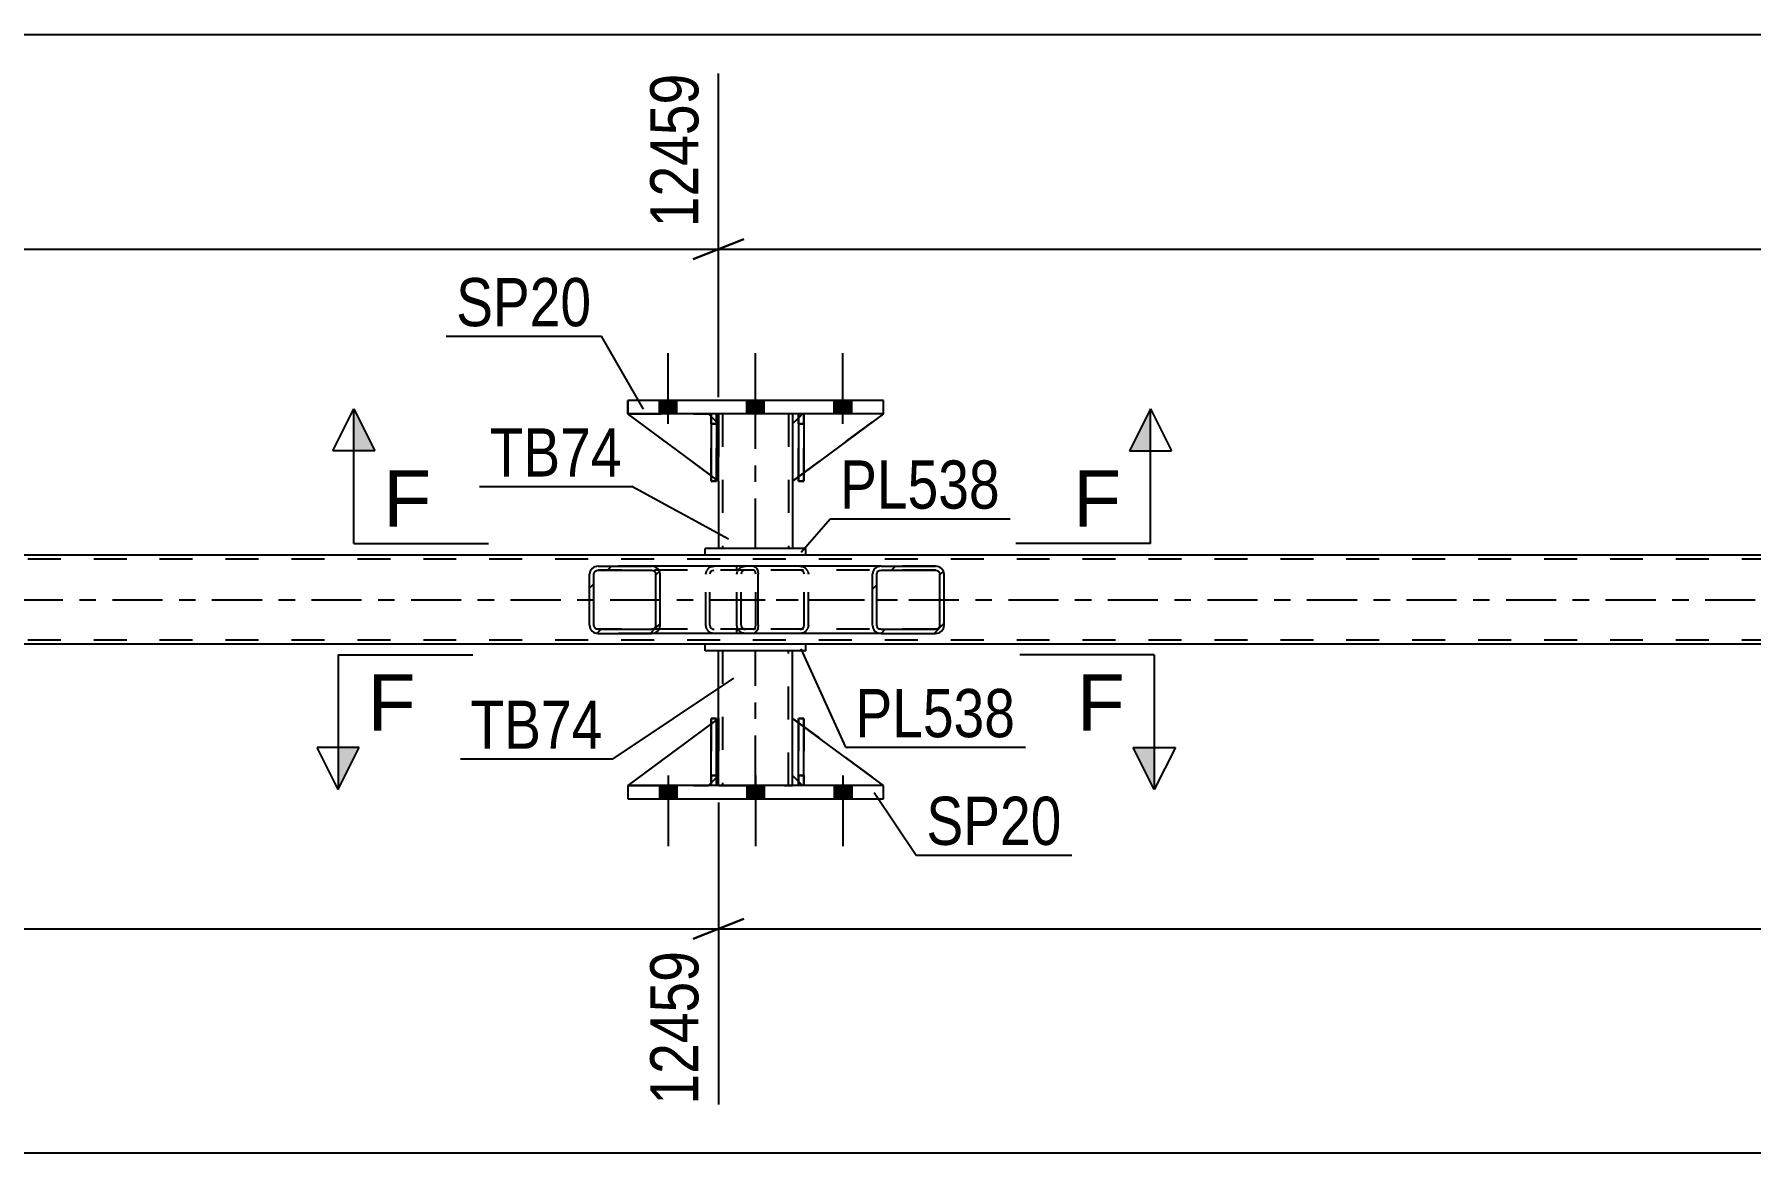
# Model space of a CAD drawing. Header units: millimetres. Extents: x 0 to 841, y 0 to 594.
# Drawn here: x 486.6 to 588.6, y 225.1 to 291.6 of the extents above; entities that cross this region are included whole.
import ezdxf

# ---------------------------------------------------------------- set-up
doc = ezdxf.new("R2010")
doc.units = ezdxf.units.MM
doc.linetypes.add('DXK_LINE_DOT2', pattern=[3.9198, 1.9599, -1.9599])
doc.linetypes.add('DXK_LINE_DOT3', pattern=[5.9187, 2.979, -0.9799, 0.9799, -0.9799])
doc.styles.add('Arial', font='ARIAL.TTF', dxfattribs={"height": 0.2})
doc.styles.add('Arial Narrow', font='ARIALN.TTF', dxfattribs={"height": 0.2})

# ---------------------------------------------------------------- blocks, each defined once
blk = doc.blocks.new('Part-318894736-2850 - 2738')
at = {"color": 2, "linetype": 'Continuous'}
for p, q in [((521.85, 246.94), (521.85, 246.14)), ((537.05, 246.94), (521.85, 246.94)), ((521.85, 246.14), (537.05, 246.14)), ((537.05, 246.14), (537.05, 246.94))]:
    blk.add_line(p, q, dxfattribs=at)
blk = doc.blocks.new('Part-318894736-2865 - 2738')
at = {"color": 2, "linetype": 'Continuous'}
for p, q in [((526.81, 246.94), (526.81, 250.93)), ((526.81, 250.93), (527.13, 250.93)), ((527.13, 246.94), (527.13, 250.93)), ((526.81, 246.93), (526.81, 246.93)), ((526.81, 246.93), (526.81, 246.93)), ((527.13, 246.93), (526.81, 246.93)), ((527.13, 246.93), (527.13, 246.93))]:
    blk.add_line(p, q, dxfattribs=at)
at = {"color": 7, "linetype": 'DXK_LINE_DOT2'}
for p, q in [((526.81, 250.93), (526.81, 247.53)), ((527.13, 247.53), (527.13, 250.93)), ((526.81, 247.53), (526.81, 246.93)), ((526.81, 247.53), (527.13, 247.53)), ((527.13, 246.93), (527.13, 247.53)), ((526.81, 246.93), (526.81, 246.94)), ((527.13, 246.93), (527.13, 246.94)), ((527.13, 246.93), (527.13, 246.93))]:
    blk.add_line(p, q, dxfattribs=at)
blk = doc.blocks.new('Bolt-318894736-2795 - 2738')
at = {"linetype": 'Continuous'}
for points in [[(524.77, 246.94), (523.73, 246.94), (523.73, 246.14), (524.77, 246.14)], [(524.77, 246.94), (523.73, 246.94), (523.73, 246.14), (524.77, 246.14)], [(524.77, 246.94), (523.73, 246.94), (523.73, 246.14), (524.77, 246.14)], [(529.97, 246.94), (528.93, 246.94), (528.93, 246.14), (529.97, 246.14)], [(529.97, 246.94), (528.93, 246.94), (528.93, 246.14), (529.97, 246.14)], [(535.17, 246.94), (534.13, 246.94), (534.13, 246.14), (535.17, 246.14)], [(535.17, 246.94), (534.13, 246.94), (534.13, 246.14), (535.17, 246.14)], [(535.17, 246.94), (534.13, 246.94), (534.13, 246.14), (535.17, 246.14)]]:
    blk.add_hatch(color=1, dxfattribs=at).paths.add_polyline_path(points)
at = {"color": 1, "linetype": 'Continuous'}
for p, q in [((524.25, 247.54), (524.25, 243.34)), ((524.25, 247.54), (524.25, 243.34)), ((524.25, 247.54), (524.25, 243.34)), ((529.45, 247.54), (529.45, 243.34)), ((529.45, 247.54), (529.45, 243.34)), ((534.65, 247.54), (534.65, 243.34)), ((534.65, 247.54), (534.65, 243.34)), ((534.65, 247.54), (534.65, 243.34)), ((523.73, 246.94), (523.73, 246.14)), ((523.73, 246.94), (523.73, 246.14)), ((523.73, 246.94), (523.73, 246.14)), ((524.77, 246.94), (524.77, 246.14)), ((524.77, 246.94), (524.77, 246.14)), ((524.77, 246.94), (524.77, 246.14)), ((528.93, 246.94), (528.93, 246.14)), ((528.93, 246.94), (528.93, 246.14)), ((529.97, 246.94), (529.97, 246.14)), ((529.97, 246.94), (529.97, 246.14)), ((534.13, 246.94), (534.13, 246.14)), ((534.13, 246.94), (534.13, 246.14)), ((534.13, 246.94), (534.13, 246.14)), ((535.17, 246.94), (535.17, 246.14)), ((535.17, 246.94), (535.17, 246.14)), ((535.17, 246.94), (535.17, 246.14))]:
    blk.add_line(p, q, dxfattribs=at)
blk = doc.blocks.new('Bolt-318894736-2796 - 2738')
at = {"linetype": 'Continuous'}
for points in [[(523.73, 269.02), (524.77, 269.02), (524.77, 269.82), (523.73, 269.82)], [(523.73, 269.02), (524.77, 269.02), (524.77, 269.82), (523.73, 269.82)], [(523.73, 269.02), (524.77, 269.02), (524.77, 269.82), (523.73, 269.82)], [(528.93, 269.02), (529.97, 269.02), (529.97, 269.82), (528.93, 269.82)], [(528.93, 269.02), (529.97, 269.02), (529.97, 269.82), (528.93, 269.82)], [(534.13, 269.02), (535.17, 269.02), (535.17, 269.82), (534.13, 269.82)], [(534.13, 269.02), (535.17, 269.02), (535.17, 269.82), (534.13, 269.82)], [(534.13, 269.02), (535.17, 269.02), (535.17, 269.82), (534.13, 269.82)]]:
    blk.add_hatch(color=1, dxfattribs=at).paths.add_polyline_path(points)
at = {"color": 1, "linetype": 'Continuous'}
for p, q in [((524.25, 268.42), (524.25, 272.62)), ((524.25, 268.42), (524.25, 272.62)), ((524.25, 268.42), (524.25, 272.62)), ((529.45, 268.42), (529.45, 272.62)), ((529.45, 268.42), (529.45, 272.62)), ((534.65, 268.42), (534.65, 272.62)), ((534.65, 268.42), (534.65, 272.62)), ((534.65, 268.42), (534.65, 272.62)), ((523.73, 269.02), (523.73, 269.82)), ((523.73, 269.02), (523.73, 269.82)), ((523.73, 269.02), (523.73, 269.82)), ((524.77, 269.02), (524.77, 269.82)), ((524.77, 269.02), (524.77, 269.82)), ((524.77, 269.02), (524.77, 269.82)), ((528.93, 269.02), (528.93, 269.82)), ((528.93, 269.02), (528.93, 269.82)), ((529.97, 269.02), (529.97, 269.82)), ((529.97, 269.02), (529.97, 269.82)), ((534.13, 269.02), (534.13, 269.82)), ((534.13, 269.02), (534.13, 269.82)), ((534.13, 269.02), (534.13, 269.82)), ((535.17, 269.02), (535.17, 269.82)), ((535.17, 269.02), (535.17, 269.82)), ((535.17, 269.02), (535.17, 269.82))]:
    blk.add_line(p, q, dxfattribs=at)
blk = doc.blocks.new('Part-318894736-2891 - 2738')
at = {"color": 7, "linetype": 'DXK_LINE_DOT2'}
for p, q in [((526.81, 268.42), (526.81, 269.02)), ((526.81, 269.02), (526.81, 269.02)), ((526.81, 269.02), (526.81, 265.02)), ((527.13, 269.02), (526.81, 269.02)), ((526.81, 265.02), (526.81, 268.42)), ((526.81, 268.42), (527.13, 268.42)), ((527.13, 268.42), (527.13, 269.02)), ((527.13, 265.02), (527.13, 269.02)), ((527.13, 268.42), (527.13, 265.02)), ((526.81, 265.02), (527.13, 265.02))]:
    blk.add_line(p, q, dxfattribs=at)
blk = doc.blocks.new('Part-318894736-2896 - 2738')
at = {"color": 7, "linetype": 'DXK_LINE_DOT2'}
for p, q in [((527.25, 265.02), (521.85, 269.02)), ((521.85, 269.02), (526.65, 269.02)), ((526.65, 269.02), (527.25, 268.42)), ((527.25, 268.42), (526.65, 269.02)), ((527.25, 268.42), (527.25, 265.02)), ((527.25, 268.42), (527.25, 268.42)), ((527.25, 268.42), (527.25, 265.02))]:
    blk.add_line(p, q, dxfattribs=at)
blk = doc.blocks.new('Part-318894736-2906 - 2738')
at = {"color": 7, "linetype": 'DXK_LINE_DOT2'}
for p, q in [((532.33, 250.93), (532.01, 250.93)), ((532.01, 247.53), (532.01, 250.93)), ((532.01, 246.93), (532.01, 250.93)), ((532.33, 250.93), (532.33, 247.53)), ((532.33, 246.93), (532.33, 250.93)), ((532.33, 247.53), (532.01, 247.53)), ((532.01, 246.93), (532.01, 247.53)), ((532.33, 247.53), (532.33, 246.93)), ((532.33, 246.93), (532.01, 246.93)), ((532.33, 246.93), (532.33, 246.93))]:
    blk.add_line(p, q, dxfattribs=at)
blk = doc.blocks.new('Part-318894736-2845 - 2738')
at = {"color": 2, "linetype": 'Continuous'}
for p, q in [((531.65, 247.53), (531.65, 250.93)), ((532.01, 250.67), (531.65, 250.93)), ((537.05, 246.94), (532.33, 250.43)), ((532.01, 247.18), (531.65, 247.53))]:
    blk.add_line(p, q, dxfattribs=at)
at = {"color": 7, "linetype": 'DXK_LINE_DOT2'}
for p, q in [((532.33, 250.43), (532.01, 250.67)), ((532.25, 246.93), (532.01, 247.18)), ((537.05, 246.93), (532.25, 246.93)), ((537.05, 246.94), (537.05, 246.93)), ((537.05, 246.93), (537.05, 246.94))]:
    blk.add_line(p, q, dxfattribs=at)
blk = doc.blocks.new('Part-318894736-2855 - 2738')
at = {"color": 2, "linetype": 'Continuous'}
for p, q in [((537.05, 269.82), (521.85, 269.82)), ((521.85, 269.02), (521.85, 269.82)), ((537.05, 269.02), (537.05, 269.82)), ((537.05, 269.02), (521.85, 269.02))]:
    blk.add_line(p, q, dxfattribs=at)
at = {"color": 7, "linetype": 'DXK_LINE_DOT2'}
for p, q in [((521.85, 269.82), (521.85, 269.02)), ((537.05, 269.02), (537.05, 269.82))]:
    blk.add_line(p, q, dxfattribs=at)
blk = doc.blocks.new('Part-318894736-2862 - 2738')
at = {"color": 7, "linetype": 'DXK_LINE_DOT2'}
for p, q in [((668.45, 260.38), (94.66, 260.38)), ((532.45, 260.62), (526.45, 260.62)), ((668.45, 255.58), (94.66, 255.58)), ((532.45, 255.34), (526.45, 255.34))]:
    blk.add_line(p, q, dxfattribs=at)
at = {"color": 2, "linetype": 'Continuous'}
for p, q in [((526.45, 260.62), (362.18, 260.62)), ((668.45, 260.62), (532.45, 260.62)), ((526.45, 255.34), (362.18, 255.34)), ((668.45, 255.34), (532.45, 255.34))]:
    blk.add_line(p, q, dxfattribs=at)
at = {"color": 7, "linetype": 'DXK_LINE_DOT3'}
blk.add_line((94.66, 257.98), (668.45, 257.98), dxfattribs=at)
blk = doc.blocks.new('Part-318894736-2863 - 2738')
at = {"color": 7, "linetype": 'DXK_LINE_DOT2'}
for p, q in [((527.13, 250.93), (526.81, 250.93)), ((526.81, 247.53), (526.81, 250.93)), ((526.81, 246.93), (526.81, 250.93)), ((527.13, 250.93), (527.13, 247.41)), ((527.13, 246.93), (527.13, 250.93)), ((527.13, 247.53), (526.81, 247.53)), ((526.81, 246.93), (526.81, 247.53)), ((527.13, 247.41), (527.13, 246.93)), ((527.13, 246.93), (526.81, 246.93)), ((527.13, 246.93), (527.13, 246.93))]:
    blk.add_line(p, q, dxfattribs=at)
blk = doc.blocks.new('Part-318894736-2864 - 2738')
at = {"color": 2, "linetype": 'Continuous'}
for p, q in [((532.01, 246.94), (532.01, 250.93)), ((532.01, 250.93), (532.33, 250.93)), ((532.33, 246.94), (532.33, 250.93)), ((532.01, 246.93), (532.01, 246.93)), ((532.01, 246.93), (532.01, 246.93)), ((532.33, 246.93), (532.01, 246.93)), ((532.33, 246.93), (532.33, 246.93))]:
    blk.add_line(p, q, dxfattribs=at)
at = {"color": 7, "linetype": 'DXK_LINE_DOT2'}
for p, q in [((532.01, 250.93), (532.01, 247.53)), ((532.33, 247.53), (532.33, 250.93)), ((532.01, 247.53), (532.01, 246.93)), ((532.01, 247.53), (532.33, 247.53)), ((532.33, 246.93), (532.33, 247.53)), ((532.01, 246.93), (532.01, 246.94)), ((532.33, 246.93), (532.33, 246.94)), ((532.33, 246.93), (532.33, 246.93))]:
    blk.add_line(p, q, dxfattribs=at)
blk = doc.blocks.new('Part-318894736-2868 - 2738')
at = {"color": 7, "linetype": 'DXK_LINE_DOT2'}
for p, q in [((527.25, 250.93), (521.85, 246.93)), ((527.25, 247.53), (527.25, 250.93)), ((527.25, 250.93), (527.25, 247.53)), ((526.65, 246.93), (527.25, 247.53)), ((527.25, 247.53), (526.65, 246.93)), ((527.25, 247.53), (527.25, 247.53)), ((521.85, 246.93), (526.65, 246.93))]:
    blk.add_line(p, q, dxfattribs=at)
blk = doc.blocks.new('Part-318894736-2871 - 2738')
at = {"color": 2, "linetype": 'Continuous'}
for p, q in [((526.81, 250.6), (521.86, 246.94)), ((527.25, 250.93), (527.13, 250.84)), ((527.25, 247.53), (527.25, 250.93)), ((526.81, 247.09), (526.65, 246.94)), ((527.25, 247.53), (527.13, 247.41)), ((527.25, 247.53), (527.25, 247.53))]:
    blk.add_line(p, q, dxfattribs=at)
at = {"color": 7, "linetype": 'DXK_LINE_DOT2'}
for p, q in [((527.13, 250.84), (526.81, 250.6)), ((527.25, 247.53), (527.25, 250.93)), ((527.25, 247.53), (526.65, 246.93)), ((527.13, 247.41), (526.81, 247.09)), ((521.85, 246.93), (521.86, 246.94)), ((521.86, 246.94), (521.85, 246.93)), ((526.65, 246.93), (521.85, 246.93)), ((526.65, 246.93), (526.65, 246.94))]:
    blk.add_line(p, q, dxfattribs=at)
blk = doc.blocks.new('Part-318894736-2874 - 2738')
at = {"color": 7, "linetype": 'DXK_LINE_DOT2'}
for p, q in [((531.65, 247.53), (531.65, 250.93)), ((531.65, 250.93), (537.05, 246.93)), ((532.25, 246.93), (531.65, 247.53)), ((537.05, 246.93), (532.25, 246.93))]:
    blk.add_line(p, q, dxfattribs=at)
blk = doc.blocks.new('Part-318894736-2879 - 2738')
at = {"color": 2, "linetype": 'Continuous'}
for p, q in [((532.45, 261.02), (526.45, 261.02)), ((526.45, 260.62), (526.45, 261.02)), ((532.45, 260.62), (526.45, 260.62)), ((532.45, 260.62), (532.45, 261.02))]:
    blk.add_line(p, q, dxfattribs=at)
blk = doc.blocks.new('Part-318894736-2884 - 2738')
at = {"color": 2, "linetype": 'Continuous'}
for p, q in [((532.45, 255.34), (526.45, 255.34)), ((526.45, 254.94), (526.45, 255.34)), ((532.45, 254.94), (532.45, 255.34)), ((532.45, 254.94), (526.45, 254.94))]:
    blk.add_line(p, q, dxfattribs=at)
blk = doc.blocks.new('Part-318894736-2889 - 2738')
at = {"color": 2, "linetype": 'Continuous'}
for p, q in [((527.25, 250.93), (527.25, 254.94)), ((531.65, 250.93), (531.65, 254.94)), ((527.25, 246.94), (527.25, 247.53)), ((531.65, 246.94), (531.65, 247.53))]:
    blk.add_line(p, q, dxfattribs=at)
at = {"color": 7, "linetype": 'DXK_LINE_DOT2'}
for p, q in [((531.65, 254.94), (527.25, 254.94)), ((527.49, 254.94), (527.49, 246.94)), ((531.41, 246.94), (531.41, 254.94)), ((527.25, 247.53), (527.25, 250.93)), ((531.65, 247.53), (531.65, 250.93)), ((527.25, 246.94), (531.65, 246.94))]:
    blk.add_line(p, q, dxfattribs=at)
at = {"color": 7, "linetype": 'DXK_LINE_DOT3'}
blk.add_line((529.45, 246.94), (529.45, 254.94), dxfattribs=at)
blk = doc.blocks.new('Part-318894736-2890 - 2738')
at = {"color": 7, "linetype": 'DXK_LINE_DOT2'}
for p, q in [((532.01, 268.42), (532.01, 269.02)), ((532.01, 269.02), (532.01, 269.02)), ((532.01, 269.02), (532.01, 265.02)), ((532.33, 269.02), (532.01, 269.02)), ((532.01, 265.02), (532.01, 268.42)), ((532.01, 268.42), (532.33, 268.42)), ((532.33, 268.42), (532.33, 269.02)), ((532.33, 265.02), (532.33, 269.02)), ((532.33, 268.42), (532.33, 265.02)), ((532.01, 265.02), (532.33, 265.02))]:
    blk.add_line(p, q, dxfattribs=at)
blk = doc.blocks.new('Part-318894736-2892 - 2738')
at = {"color": 2, "linetype": 'Continuous'}
for p, q in [((532.33, 269.02), (532.01, 269.02)), ((532.01, 269.02), (532.01, 265.02)), ((532.33, 269.02), (532.33, 269.02)), ((532.33, 269.02), (532.33, 265.02)), ((532.33, 265.02), (532.01, 265.02))]:
    blk.add_line(p, q, dxfattribs=at)
at = {"color": 7, "linetype": 'DXK_LINE_DOT2'}
for p, q in [((532.01, 268.42), (532.01, 269.02)), ((532.33, 268.42), (532.01, 268.42)), ((532.01, 268.42), (532.01, 265.02)), ((532.33, 268.42), (532.33, 269.02)), ((532.33, 269.02), (532.33, 269.02)), ((532.33, 265.02), (532.33, 268.42))]:
    blk.add_line(p, q, dxfattribs=at)
blk = doc.blocks.new('Part-318894736-2893 - 2738')
at = {"color": 2, "linetype": 'Continuous'}
for p, q in [((527.13, 269.02), (526.81, 269.02)), ((526.81, 269.02), (526.81, 265.02)), ((527.13, 269.02), (527.13, 269.02)), ((527.13, 269.02), (527.13, 265.02)), ((527.13, 265.02), (526.81, 265.02))]:
    blk.add_line(p, q, dxfattribs=at)
at = {"color": 7, "linetype": 'DXK_LINE_DOT2'}
for p, q in [((526.81, 268.42), (526.81, 269.02)), ((527.13, 268.42), (526.81, 268.42)), ((526.81, 268.42), (526.81, 265.02)), ((527.13, 268.42), (527.13, 269.02)), ((527.13, 269.02), (527.13, 269.02)), ((527.13, 265.02), (527.13, 268.42))]:
    blk.add_line(p, q, dxfattribs=at)
blk = doc.blocks.new('Part-318894736-2899 - 2738')
at = {"color": 2, "linetype": 'Continuous'}
for p, q in [((526.81, 265.35), (521.85, 269.02)), ((526.81, 268.86), (526.65, 269.02)), ((527.25, 268.42), (527.13, 268.54)), ((527.25, 268.42), (527.25, 268.42)), ((527.25, 265.02), (527.25, 268.42)), ((527.13, 265.11), (527.25, 265.02)), ((527.25, 265.02), (527.25, 265.02))]:
    blk.add_line(p, q, dxfattribs=at)
at = {"color": 7, "linetype": 'DXK_LINE_DOT2'}
for p, q in [((526.65, 269.02), (521.85, 269.02)), ((526.65, 269.02), (527.25, 268.42)), ((527.13, 268.54), (526.81, 268.86)), ((527.25, 268.42), (527.25, 265.02)), ((527.13, 265.11), (526.81, 265.35))]:
    blk.add_line(p, q, dxfattribs=at)
blk = doc.blocks.new('Part-318894736-2902 - 2738')
at = {"color": 7, "linetype": 'DXK_LINE_DOT2'}
for p, q in [((532.25, 269.02), (531.65, 268.42)), ((531.65, 265.02), (537.05, 269.02)), ((531.65, 268.42), (531.65, 265.02)), ((537.05, 269.02), (532.25, 269.02))]:
    blk.add_line(p, q, dxfattribs=at)
blk = doc.blocks.new('Part-318894736-2905 - 2738')
at = {"color": 2, "linetype": 'Continuous'}
for p, q in [((532.01, 268.77), (531.65, 268.42)), ((531.65, 268.42), (531.65, 265.02)), ((537.05, 269.02), (532.33, 265.51)), ((532.01, 265.28), (531.65, 265.02))]:
    blk.add_line(p, q, dxfattribs=at)
at = {"color": 7, "linetype": 'DXK_LINE_DOT2'}
for p, q in [((532.25, 269.02), (532.01, 268.77)), ((537.05, 269.02), (532.25, 269.02)), ((532.33, 265.51), (532.01, 265.28))]:
    blk.add_line(p, q, dxfattribs=at)
blk = doc.blocks.new('Part-318894736-2970 - 2738')
at = {"linetype": 'Continuous'}
h = blk.add_hatch(dxfattribs=at)
h.set_pattern_fill('', scale=0.7, style=0, pattern_type=0)
h.set_pattern_definition([(45, (540.6184, 259.6793), (-1.57154, 1.57154), [])])
h.paths.add_polyline_path([(540.66, 259.5), (540.62, 259.68), (540.51, 259.84), (540.34, 259.94), (540.15, 259.98), (536.91, 259.98), (536.72, 259.94), (536.55, 259.84), (536.44, 259.68), (536.4, 259.5), (536.4, 256.46), (536.44, 256.27), (536.55, 256.12), (536.72, 256.01), (536.91, 255.98), (540.15, 255.98), (540.34, 256.01), (540.51, 256.12), (540.62, 256.27), (540.66, 256.46)])
h.paths.add_polyline_path([(540.38, 256.36), (540.33, 256.29), (540.24, 256.23), (540.15, 256.22), (536.91, 256.22), (536.81, 256.23), (536.73, 256.29), (536.68, 256.36), (536.66, 256.46), (536.66, 259.5), (536.68, 259.59), (536.73, 259.67), (536.81, 259.72), (536.91, 259.74), (540.15, 259.74), (540.24, 259.72), (540.33, 259.67), (540.38, 259.59), (540.4, 259.5), (540.4, 256.46)])
at = {"color": 7, "linetype": 'DXK_LINE_DOT2'}
for p, q in [((528.34, 259.5), (528.37, 259.68)), ((528.34, 256.46), (528.34, 259.5)), ((528.61, 259.59), (528.59, 259.5)), ((528.59, 256.46), (528.59, 259.5)), ((528.67, 259.67), (528.61, 259.59)), ((528.65, 259.94), (528.85, 259.98)), ((528.75, 259.72), (528.67, 259.67)), ((528.85, 259.74), (528.75, 259.72)), ((529.33, 259.98), (528.85, 259.98)), ((540.15, 259.74), (528.85, 259.74)), ((532.08, 259.98), (532.28, 259.94)), ((532.18, 259.72), (532.08, 259.74)), ((532.26, 259.67), (532.18, 259.72)), ((532.32, 259.59), (532.26, 259.67)), ((532.34, 259.5), (532.32, 259.59)), ((532.34, 256.46), (532.34, 259.5)), ((532.55, 259.68), (532.59, 259.5)), ((532.59, 256.46), (532.59, 259.5)), ((540.15, 259.98), (536.91, 259.98)), ((528.37, 256.27), (528.34, 256.46)), ((528.59, 256.46), (528.61, 256.36)), ((528.61, 256.36), (528.67, 256.29)), ((528.67, 256.29), (528.75, 256.23)), ((528.75, 256.23), (528.85, 256.22)), ((540.15, 256.22), (528.85, 256.22)), ((532.08, 256.22), (532.18, 256.23)), ((532.18, 256.23), (532.26, 256.29)), ((532.26, 256.29), (532.32, 256.36)), ((532.32, 256.36), (532.34, 256.46)), ((532.59, 256.46), (532.55, 256.27)), ((528.85, 255.98), (528.65, 256.01)), ((529.33, 255.98), (528.85, 255.98)), ((532.28, 256.01), (532.08, 255.98)), ((536.91, 255.98), (540.15, 255.98))]:
    blk.add_line(p, q, dxfattribs=at)
at = {"color": 2, "linetype": 'Continuous'}
for p, q in [((536.91, 259.98), (529.33, 259.98)), ((536.44, 259.68), (536.4, 259.5)), ((536.4, 256.46), (536.4, 259.5)), ((536.66, 259.5), (536.68, 259.59)), ((536.66, 256.46), (536.66, 259.5)), ((536.68, 259.59), (536.73, 259.67)), ((536.91, 259.98), (536.72, 259.94)), ((536.73, 259.67), (536.81, 259.72)), ((536.81, 259.72), (536.91, 259.74)), ((536.91, 259.98), (540.15, 259.98)), ((536.91, 259.74), (540.15, 259.74)), ((540.34, 259.94), (540.15, 259.98)), ((540.15, 259.74), (540.24, 259.72)), ((540.24, 259.72), (540.33, 259.67)), ((540.33, 259.67), (540.38, 259.59)), ((540.38, 259.59), (540.4, 259.5)), ((540.4, 256.46), (540.4, 259.5)), ((540.66, 259.5), (540.62, 259.68)), ((540.66, 256.46), (540.66, 259.5)), ((536.4, 256.46), (536.44, 256.27)), ((536.68, 256.36), (536.66, 256.46)), ((536.73, 256.29), (536.68, 256.36)), ((536.81, 256.23), (536.73, 256.29)), ((536.91, 256.22), (536.81, 256.23)), ((536.91, 256.22), (540.15, 256.22)), ((540.24, 256.23), (540.15, 256.22)), ((540.33, 256.29), (540.24, 256.23)), ((540.38, 256.36), (540.33, 256.29)), ((540.4, 256.46), (540.38, 256.36)), ((540.62, 256.27), (540.66, 256.46)), ((536.91, 255.98), (529.33, 255.98)), ((536.72, 256.01), (536.91, 255.98)), ((536.91, 255.98), (540.15, 255.98)), ((540.15, 255.98), (540.34, 256.01))]:
    blk.add_line(p, q, dxfattribs=at)
at = {"color": 7, "linetype": 'DXK_LINE_DOT3'}
blk.add_line((527.04, 257.98), (538.53, 257.98), dxfattribs=at)
at = {"color": 7, "linetype": 'DXK_LINE_DOT2'}
for centre, start, end in [((528.83, 259.47), 110.7583, 155.68), ((532.1, 259.47), 24.32, 69.2417), ((528.83, 256.48), 204.32, 249.2417), ((532.1, 256.48), 290.7583, 335.68)]:
    blk.add_arc(centre, 0.496, start, end, dxfattribs=at)
at = {"color": 2, "linetype": 'Continuous'}
for centre, start, end in [((536.89, 259.47), 110.7583, 155.68), ((540.17, 259.47), 24.32, 69.2417), ((536.89, 256.48), 204.32, 249.2417), ((540.17, 256.48), 290.7583, 335.68)]:
    blk.add_arc(centre, 0.496, start, end, dxfattribs=at)
blk = doc.blocks.new('Part-318894736-2971 - 2738')
at = {"linetype": 'Continuous'}
h = blk.add_hatch(dxfattribs=at)
h.set_pattern_fill('', scale=0.7, style=0, pattern_type=0)
h.set_pattern_definition([(45, (523.7348, 259.6793), (-1.57154, 1.57154), [])])
h.paths.add_polyline_path([(523.77, 259.5), (523.73, 259.68), (523.63, 259.84), (523.46, 259.94), (523.27, 259.98), (520.09, 259.98), (519.89, 259.94), (519.73, 259.84), (519.62, 259.68), (519.58, 259.5), (519.58, 256.46), (519.62, 256.27), (519.73, 256.12), (519.89, 256.01), (520.09, 255.98), (523.27, 255.98), (523.46, 256.01), (523.63, 256.12), (523.73, 256.27), (523.77, 256.46)])
h.paths.add_polyline_path([(523.5, 256.36), (523.45, 256.29), (523.37, 256.23), (523.27, 256.22), (520.09, 256.22), (519.99, 256.23), (519.91, 256.29), (519.85, 256.36), (519.83, 256.46), (519.83, 259.5), (519.85, 259.59), (519.91, 259.67), (519.99, 259.72), (520.09, 259.74), (523.27, 259.74), (523.37, 259.72), (523.45, 259.67), (523.5, 259.59), (523.52, 259.5), (523.52, 256.46)])
at = {"color": 2, "linetype": 'Continuous'}
for p, q in [((519.62, 259.68), (519.58, 259.5)), ((519.58, 256.46), (519.58, 259.5)), ((519.83, 259.5), (519.85, 259.59)), ((519.83, 256.46), (519.83, 259.5)), ((519.85, 259.59), (519.91, 259.67)), ((520.09, 259.98), (519.89, 259.94)), ((519.91, 259.67), (519.99, 259.72)), ((519.99, 259.72), (520.09, 259.74)), ((520.09, 259.98), (523.27, 259.98)), ((520.09, 259.74), (523.27, 259.74)), ((529.33, 259.98), (523.27, 259.98)), ((523.46, 259.94), (523.27, 259.98)), ((523.27, 259.74), (523.37, 259.72)), ((523.37, 259.72), (523.45, 259.67)), ((523.45, 259.67), (523.5, 259.59)), ((523.5, 259.59), (523.52, 259.5)), ((523.52, 256.46), (523.52, 259.5)), ((523.77, 259.5), (523.73, 259.68)), ((523.77, 256.46), (523.77, 259.5)), ((529.33, 259.98), (529.43, 259.94)), ((529.43, 259.94), (529.52, 259.84)), ((529.52, 259.84), (529.58, 259.68)), ((529.58, 259.68), (529.6, 259.5)), ((529.6, 256.46), (529.6, 259.5)), ((519.58, 256.46), (519.62, 256.27)), ((519.85, 256.36), (519.83, 256.46)), ((519.91, 256.29), (519.85, 256.36)), ((519.99, 256.23), (519.91, 256.29)), ((520.09, 256.22), (519.99, 256.23)), ((520.09, 256.22), (523.27, 256.22)), ((523.37, 256.23), (523.27, 256.22)), ((523.45, 256.29), (523.37, 256.23)), ((523.5, 256.36), (523.45, 256.29)), ((523.52, 256.46), (523.5, 256.36)), ((523.73, 256.27), (523.77, 256.46)), ((529.58, 256.27), (529.52, 256.12)), ((529.6, 256.46), (529.58, 256.27)), ((519.89, 256.01), (520.09, 255.98)), ((520.09, 255.98), (523.27, 255.98)), ((523.27, 255.98), (523.46, 256.01)), ((529.33, 255.98), (523.27, 255.98)), ((529.43, 256.01), (529.33, 255.98)), ((529.52, 256.12), (529.43, 256.01))]:
    blk.add_line(p, q, dxfattribs=at)
at = {"color": 7, "linetype": 'DXK_LINE_DOT2'}
for p, q in [((523.27, 259.98), (520.09, 259.98)), ((529.33, 259.74), (520.09, 259.74)), ((526.49, 259.5), (526.53, 259.68)), ((526.49, 256.46), (526.49, 259.5)), ((526.76, 259.59), (526.74, 259.5)), ((526.74, 256.46), (526.74, 259.5)), ((526.82, 259.67), (526.76, 259.59)), ((526.8, 259.94), (526.99, 259.98)), ((526.82, 259.67), (526.84, 259.68)), ((526.84, 259.68), (526.9, 259.72)), ((526.9, 259.72), (526.99, 259.74)), ((528.34, 259.74), (528.34, 259.98)), ((529.38, 259.72), (529.33, 259.74)), ((529.42, 259.67), (529.38, 259.72)), ((529.45, 259.59), (529.42, 259.67)), ((529.46, 259.5), (529.45, 259.59)), ((529.46, 256.46), (529.46, 259.5)), ((529.33, 256.22), (520.09, 256.22)), ((526.53, 256.27), (526.49, 256.46)), ((526.74, 256.46), (526.76, 256.36)), ((526.76, 256.36), (526.82, 256.29)), ((526.82, 256.29), (526.84, 256.27)), ((526.84, 256.27), (526.9, 256.23)), ((526.9, 256.23), (526.99, 256.22)), ((528.34, 255.98), (528.34, 256.22)), ((529.33, 256.22), (529.38, 256.23)), ((529.38, 256.23), (529.42, 256.29)), ((529.42, 256.29), (529.45, 256.36)), ((529.45, 256.36), (529.46, 256.46)), ((523.27, 255.98), (520.09, 255.98)), ((526.99, 255.98), (526.8, 256.01))]:
    blk.add_line(p, q, dxfattribs=at)
at = {"color": 2, "linetype": 'Continuous'}
for centre, start, end in [((520.07, 259.48), 111.1941, 156.1506), ((523.28, 259.48), 23.8494, 68.8059), ((520.07, 256.47), 203.8494, 248.8059), ((523.28, 256.47), 291.1941, 336.1506)]:
    blk.add_arc(centre, 0.492, start, end, dxfattribs=at)
at = {"color": 7, "linetype": 'DXK_LINE_DOT2'}
for centre, start, end in [((526.98, 259.48), 111.1941, 156.1506), ((526.98, 256.47), 203.8494, 248.8059)]:
    blk.add_arc(centre, 0.492, start, end, dxfattribs=at)
blk = doc.blocks.new('Part-318894736-2991 - 2738')
at = {"color": 2, "linetype": 'Continuous'}
for p, q in [((527.25, 269.02), (527.25, 268.42)), ((531.65, 269.02), (531.65, 268.42)), ((527.25, 265.02), (527.25, 261.02)), ((531.65, 265.02), (531.65, 261.02))]:
    blk.add_line(p, q, dxfattribs=at)
at = {"color": 7, "linetype": 'DXK_LINE_DOT2'}
for p, q in [((531.65, 269.02), (527.25, 269.02)), ((527.25, 268.42), (527.25, 265.02)), ((527.49, 269.02), (527.49, 261.02)), ((531.41, 269.02), (531.41, 261.02)), ((531.65, 268.42), (531.65, 265.02)), ((531.65, 261.02), (527.25, 261.02))]:
    blk.add_line(p, q, dxfattribs=at)
at = {"color": 7, "linetype": 'DXK_LINE_DOT3'}
blk.add_line((529.45, 261.02), (529.45, 269.02), dxfattribs=at)
blk = doc.blocks.new('StraightDimension-318894736-3127 - 2738')
at = {"color": 7, "linetype": 'Continuous'}
for p, q in [((677.07, 254.34), (677.07, 227.98)), ((527.25, 245.93), (527.25, 227.98)), ((528.75, 239.02), (525.75, 237.82)), ((675.57, 237.82), (678.57, 239.02)), ((527.25, 238.42), (677.07, 238.42))]:
    blk.add_line(p, q, dxfattribs=at)
at = {"color": 0}
blk.add_wipeout([(606.42, 239.17), (606.42, 243.37), (597.9, 243.37), (597.9, 239.17)], dxfattribs=at)
at = {"color": 3, "style": 'Arial Narrow'}
blk.add_text('3899', height=2.863, dxfattribs=at).set_placement((598.5, 239.77))
at = {"color": 0, "linetype": 'Continuous'}
blk.add_wipeout([(676.47, 237.72), (672.27, 237.72), (672.27, 227.38), (676.47, 227.38)], dxfattribs=at)
at = {"color": 3, "linetype": 'Continuous', "style": 'Arial Narrow'}
blk.add_text('16358', height=2.863, rotation=90.0002, dxfattribs=at).set_placement((675.87, 227.98))
blk = doc.blocks.new('StraightDimension-318894736-3101 - 2738')
at = {"color": 7, "linetype": 'Continuous'}
blk.add_line((86.04, 291.57), (677.07, 291.57), dxfattribs=at)
blk = doc.blocks.new('StraightDimension-318894736-3030 - 2738')
at = {"color": 7, "linetype": 'Continuous'}
blk.add_line((85.4, 225.12), (677.71, 225.12), dxfattribs=at)
blk = doc.blocks.new('StraightDimension-318894736-3047 - 2738')
at = {"color": 7, "linetype": 'Continuous'}
for p, q in [((527.25, 270.02), (527.25, 289.25)), ((356.98, 270.02), (356.98, 287.42)), ((358.48, 279.41), (355.48, 278.21)), ((356.98, 278.81), (527.25, 278.81)), ((525.75, 278.21), (528.75, 279.41))]:
    blk.add_line(p, q, dxfattribs=at)
at = {"color": 0}
blk.add_wipeout([(446.37, 279.56), (446.37, 283.76), (437.86, 283.76), (437.86, 279.56)], dxfattribs=at)
at = {"color": 3, "style": 'Arial Narrow'}
blk.add_text('4257', height=2.863, dxfattribs=at).set_placement((438.46, 280.16))
at = {"color": 0, "linetype": 'Continuous'}
blk.add_wipeout([(526.65, 289.85), (522.45, 289.85), (522.45, 279.51), (526.65, 279.51)], dxfattribs=at)
at = {"color": 3, "linetype": 'Continuous', "style": 'Arial Narrow'}
blk.add_text('12459', height=2.863, rotation=90.0002, dxfattribs=at).set_placement((526.05, 280.11))
blk = doc.blocks.new('StraightDimension-318894736-3053 - 2738')
at = {"color": 7, "linetype": 'Continuous'}
for p, q in [((527.25, 270.02), (527.25, 289.25)), ((677.07, 261.62), (677.07, 289.25)), ((528.75, 279.41), (525.75, 278.21)), ((527.25, 278.81), (677.07, 278.81)), ((675.57, 278.21), (678.57, 279.41))]:
    blk.add_line(p, q, dxfattribs=at)
at = {"color": 0}
blk.add_wipeout([(606.42, 279.56), (606.42, 283.76), (597.9, 283.76), (597.9, 279.56)], dxfattribs=at)
at = {"color": 3, "style": 'Arial Narrow'}
blk.add_text('3899', height=2.863, dxfattribs=at).set_placement((598.5, 280.16))
at = {"color": 0, "linetype": 'Continuous'}
blk.add_wipeout([(676.47, 289.85), (672.27, 289.85), (672.27, 279.51), (676.47, 279.51)], dxfattribs=at)
at = {"color": 3, "linetype": 'Continuous', "style": 'Arial Narrow'}
blk.add_text('16358', height=2.863, rotation=90.0002, dxfattribs=at).set_placement((675.87, 280.11))
blk = doc.blocks.new('StraightDimension-318894736-3132 - 2738')
at = {"color": 7, "linetype": 'Continuous'}
for p, q in [((356.98, 245.93), (356.98, 229.81)), ((527.25, 245.93), (527.25, 227.98)), ((358.48, 239.02), (355.48, 237.82)), ((525.75, 237.82), (528.75, 239.02)), ((356.98, 238.42), (527.25, 238.42))]:
    blk.add_line(p, q, dxfattribs=at)
at = {"color": 0}
blk.add_wipeout([(446.37, 239.17), (446.37, 243.37), (437.86, 243.37), (437.86, 239.17)], dxfattribs=at)
at = {"color": 3, "style": 'Arial Narrow'}
blk.add_text('4257', height=2.863, dxfattribs=at).set_placement((438.46, 239.77))
at = {"color": 0, "linetype": 'Continuous'}
blk.add_wipeout([(526.65, 237.72), (522.45, 237.72), (522.45, 227.38), (526.65, 227.38)], dxfattribs=at)
at = {"color": 3, "linetype": 'Continuous', "style": 'Arial Narrow'}
blk.add_text('12459', height=2.863, rotation=90.0002, dxfattribs=at).set_placement((526.05, 227.98))
blk = doc.blocks.new('Mark-318894736-2885 - 2738')
at = {"color": 30, "linetype": 'Continuous'}
for p in [(528.14, 253.32), (511.9, 248.52)]:
    blk.add_line(p, (520.96, 248.52), dxfattribs=at)
at = {"color": 0}
blk.add_wipeout([(520.36, 249.12), (520.36, 252.12), (512.5, 252.12), (512.5, 249.12)], dxfattribs=at)
blk.add_wipeout([(520.36, 249.12), (520.36, 252.12), (512.5, 252.12), (512.5, 249.12)], dxfattribs=at)
at = {"color": 3, "style": 'Arial Narrow'}
blk.add_text('TB74', height=2.863, dxfattribs=at).set_placement((512.5, 249.12))
blk = doc.blocks.new('Mark-318894736-2875 - 2738')
at = {"color": 30, "linetype": 'Continuous'}
for p, q in [((532.17, 260.81), (533.88, 262.79)), ((533.88, 262.79), (544.58, 262.79))]:
    blk.add_line(p, q, dxfattribs=at)
at = {"color": 0}
blk.add_wipeout([(543.98, 263.39), (543.98, 266.39), (534.48, 266.39), (534.48, 263.39)], dxfattribs=at)
blk.add_wipeout([(543.98, 263.39), (543.98, 266.39), (534.48, 266.39), (534.48, 263.39)], dxfattribs=at)
at = {"color": 3, "style": 'Arial Narrow'}
blk.add_text('PL538', height=2.863, dxfattribs=at).set_placement((534.48, 263.39))
blk = doc.blocks.new('Mark-318894736-2846 - 2738')
at = {"color": 30, "linetype": 'Continuous'}
for p, q in [((536.5, 246.52), (539.01, 242.81)), ((539.01, 242.81), (548.25, 242.81))]:
    blk.add_line(p, q, dxfattribs=at)
at = {"color": 0}
blk.add_wipeout([(547.65, 243.41), (547.65, 246.41), (539.61, 246.41), (539.61, 243.41)], dxfattribs=at)
blk.add_wipeout([(547.65, 243.41), (547.65, 246.41), (539.61, 246.41), (539.61, 243.41)], dxfattribs=at)
at = {"color": 3, "style": 'Arial Narrow'}
blk.add_text('SP20', height=2.863, dxfattribs=at).set_placement((539.61, 243.41))
blk = doc.blocks.new('Mark-318894736-2851 - 2738')
at = {"color": 30, "linetype": 'Continuous'}
for p in [(511.05, 273.63), (522.79, 269.3)]:
    blk.add_line(p, (520.29, 273.63), dxfattribs=at)
at = {"color": 0}
blk.add_wipeout([(519.69, 274.23), (519.69, 277.23), (511.65, 277.23), (511.65, 274.23)], dxfattribs=at)
blk.add_wipeout([(519.69, 274.23), (519.69, 277.23), (511.65, 277.23), (511.65, 274.23)], dxfattribs=at)
at = {"color": 3, "style": 'Arial Narrow'}
blk.add_text('SP20', height=2.863, dxfattribs=at).set_placement((511.65, 274.23))
blk = doc.blocks.new('Mark-318894736-2880 - 2738')
at = {"color": 30, "linetype": 'Continuous'}
for p, q in [((532.14, 255.07), (534.79, 249.21)), ((534.79, 249.21), (545.5, 249.21))]:
    blk.add_line(p, q, dxfattribs=at)
at = {"color": 0}
blk.add_wipeout([(544.9, 249.81), (544.9, 252.81), (535.39, 252.81), (535.39, 249.81)], dxfattribs=at)
blk.add_wipeout([(544.9, 249.81), (544.9, 252.81), (535.39, 252.81), (535.39, 249.81)], dxfattribs=at)
at = {"color": 3, "style": 'Arial Narrow'}
blk.add_text('PL538', height=2.863, dxfattribs=at).set_placement((535.39, 249.81))
blk = doc.blocks.new('Mark-318894736-2987 - 2738')
at = {"color": 30, "linetype": 'Continuous'}
for p in [(513.04, 264.7), (527.85, 261.57)]:
    blk.add_line(p, (522.1, 264.7), dxfattribs=at)
at = {"color": 0}
blk.add_wipeout([(521.5, 265.3), (521.5, 268.3), (513.64, 268.3), (513.64, 265.3)], dxfattribs=at)
blk.add_wipeout([(521.5, 265.3), (521.5, 268.3), (513.64, 268.3), (513.64, 265.3)], dxfattribs=at)
at = {"color": 3, "style": 'Arial Narrow'}
blk.add_text('TB74', height=2.863, dxfattribs=at).set_placement((513.64, 265.3))
blk = doc.blocks.new('SectionMark-318894736-3188 - 2738')
at = {"linetype": 'Continuous'}
for points in [[(506.82, 266.82), (505.57, 266.82), (505.57, 269.32)], [(552.93, 266.82), (551.68, 266.82), (552.93, 269.32)]]:
    blk.add_hatch(color=6, dxfattribs=at).paths.add_polyline_path(points)
at = {"color": 6, "linetype": 'Continuous'}
for p, q in [((504.32, 266.82), (505.57, 269.32)), ((505.57, 261.32), (505.57, 269.32)), ((505.57, 269.32), (506.82, 266.82)), ((552.93, 269.32), (551.68, 266.82)), ((552.93, 261.32), (552.93, 269.32)), ((552.93, 269.32), (554.18, 266.82)), ((506.82, 266.82), (504.32, 266.82)), ((551.68, 266.82), (554.18, 266.82)), ((505.57, 261.32), (513.57, 261.32)), ((552.93, 261.32), (544.93, 261.32))]:
    blk.add_line(p, q, dxfattribs=at)
at = {"color": 0, "linetype": 'Continuous'}
for points in [[(510.17, 262.32), (510.17, 265.82), (507.32, 265.82), (507.32, 262.32)], [(551.18, 262.32), (551.18, 265.82), (548.33, 265.82), (548.33, 262.32)]]:
    blk.add_wipeout(points, dxfattribs=at)
at = {"color": 3, "linetype": 'Continuous', "style": 'Arial'}
for p in [(507.32, 262.32), (548.33, 262.32)]:
    blk.add_text('F', height=3.34, dxfattribs=at).set_placement(p)
blk = doc.blocks.new('SectionMark-318894736-3192 - 2738')
at = {"linetype": 'Continuous'}
for points in [[(504.64, 249.2), (505.89, 249.2), (504.64, 246.7)], [(551.91, 249.2), (553.16, 249.2), (553.16, 246.7)]]:
    blk.add_hatch(color=6, dxfattribs=at).paths.add_polyline_path(points)
at = {"color": 6, "linetype": 'Continuous'}
for p, q in [((504.64, 254.7), (512.64, 254.7)), ((504.64, 254.7), (504.64, 246.7)), ((553.16, 254.7), (545.16, 254.7)), ((553.16, 254.7), (553.16, 246.7)), ((504.64, 246.7), (503.39, 249.2)), ((505.89, 249.2), (503.39, 249.2)), ((504.64, 246.7), (505.89, 249.2)), ((551.91, 249.2), (554.41, 249.2)), ((553.16, 246.7), (551.91, 249.2)), ((554.41, 249.2), (553.16, 246.7))]:
    blk.add_line(p, q, dxfattribs=at)
at = {"color": 0, "linetype": 'Continuous'}
for points in [[(509.24, 250.2), (509.24, 253.7), (506.39, 253.7), (506.39, 250.2)], [(551.41, 250.2), (551.41, 253.7), (548.56, 253.7), (548.56, 250.2)]]:
    blk.add_wipeout(points, dxfattribs=at)
at = {"color": 3, "linetype": 'Continuous', "style": 'Arial'}
for p in [(506.39, 250.2), (548.56, 250.2)]:
    blk.add_text('F', height=3.34, dxfattribs=at).set_placement(p)

msp = doc.modelspace()

# ---------------------------------------------------------------- block references
for name in ['Bolt-318894736-2796 - 2738', 'Part-318894736-2855 - 2738', 'Part-318894736-2896 - 2738', 'Part-318894736-2899 - 2738', 'Part-318894736-2891 - 2738', 'Part-318894736-2893 - 2738', 'Part-318894736-2991 - 2738', 'Part-318894736-2902 - 2738', 'Part-318894736-2905 - 2738', 'Part-318894736-2890 - 2738', 'Part-318894736-2892 - 2738', 'Part-318894736-2862 - 2738', 'Part-318894736-2879 - 2738', 'Part-318894736-2971 - 2738', 'Part-318894736-2970 - 2738', 'Part-318894736-2884 - 2738', 'Part-318894736-2889 - 2738', 'Part-318894736-2868 - 2738', 'Part-318894736-2871 - 2738', 'Part-318894736-2865 - 2738', 'Part-318894736-2863 - 2738', 'Part-318894736-2845 - 2738', 'Part-318894736-2874 - 2738', 'Part-318894736-2906 - 2738', 'Part-318894736-2864 - 2738', 'Bolt-318894736-2795 - 2738', 'Part-318894736-2850 - 2738']:
    msp.add_blockref(name, (0, 0))

# ---------------------------------------------------------------- next in the draw order: block references
for name in ['StraightDimension-318894736-3101 - 2738', 'StraightDimension-318894736-3127 - 2738']:
    msp.add_blockref(name, (0, 0))

# ---------------------------------------------------------------- next in the draw order: block references
for name in ['StraightDimension-318894736-3047 - 2738', 'StraightDimension-318894736-3030 - 2738']:
    msp.add_blockref(name, (0, 0))

# ---------------------------------------------------------------- next in the draw order: block references
for name in ['StraightDimension-318894736-3053 - 2738', 'Mark-318894736-2851 - 2738', 'Mark-318894736-2880 - 2738', 'Mark-318894736-2885 - 2738', 'Mark-318894736-2846 - 2738', 'StraightDimension-318894736-3132 - 2738']:
    msp.add_blockref(name, (0, 0))

# ---------------------------------------------------------------- next in the draw order: block references
for name in ['Mark-318894736-2987 - 2738', 'Mark-318894736-2875 - 2738', 'SectionMark-318894736-3192 - 2738']:
    msp.add_blockref(name, (0, 0))

# ---------------------------------------------------------------- next in the draw order: block references
msp.add_blockref('SectionMark-318894736-3188 - 2738', (0, 0))

doc.saveas('drawing.dxf')
